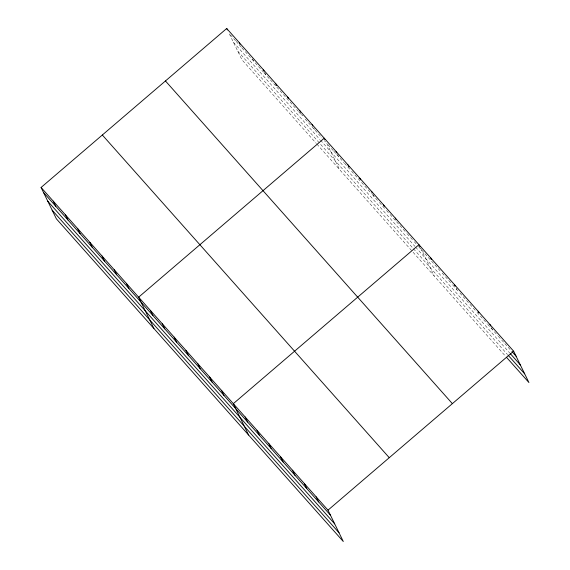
<?xml version="1.0" encoding="UTF-8"?>
<svg xmlns="http://www.w3.org/2000/svg" width="570" height="570" viewBox="0 0 570 570"><rect width="100%" height="100%" fill="white"/><g stroke="black" fill="none" stroke-linecap="round" stroke-linejoin="round"><path stroke-width="0.43" stroke-dasharray="2.85 2.14" d="M235.567 40.734L229.176 33.552L242.001 59.843L316.329 143.44M236.144 41.389L241.374 47.267M241.951 47.923L263.44 72.084M264.017 72.739L269.824 79.266M270.408 79.921L276.215 86.448M276.792 87.103L298.281 111.264M298.858 111.92L302.342 115.838L301.637 114.392M305.249 119.102L322.086 138.04M324.408 140.655L325.57 141.959M333.243 150.587L326.731 143.27L339.556 169.561M333.835 151.25L336.2 153.914M336.792 154.577L343.895 162.564M344.487 163.234L349.809 169.219M351.583 171.221L371.704 193.85M372.296 194.513L378.808 201.837M379.399 202.5L385.911 209.817M386.503 210.487L389.46 213.814M390.051 214.477L395.972 221.132M396.563 221.801L406.624 233.116M407.215 233.778L413.72 241.103M414.312 241.766L416.093 243.761M418.458 246.425L424.372 253.08M424.964 253.743L441.536 272.382M442.128 273.044L452.188 284.359M452.78 285.029L459.292 292.346M459.883 293.016L468.761 302.998M469.944 304.33L476.449 311.647M477.04 312.31L487.101 323.625M487.692 324.294L497.753 335.609M498.344 336.272L503.673 342.264M504.856 343.596L510.777 350.251M233.408 42.23L319.927 139.536M320.511 140.184L414.996 246.447M415.587 247.116L509.68 352.937M237.768 51.172L412.844 248.071M413.435 248.734L507.528 354.554M316.906 144.089L505.255 355.908M491.376 327.451L492.43 329.617M456.221 288.242L456.919 289.688M420.71 248.306L434.24 276.044M373.015 194.341L374.077 196.508M337.511 154.413L338.566 156.579M313.835 128.108L314.54 129.554M264.701 72.532L265.762 74.699M252.51 58.817L253.565 60.983"/><path stroke-width="0.85" d="M41.076 187.466L327.999 510.157L343.29 541.5L56.366 218.816L41.076 187.466L226.71 28.5L513.634 351.184L528.924 382.534L506.438 357.24M327.999 510.157L513.634 351.184M511.96 351.583L516.099 356.236M510.271 353.599L520.332 364.914M508.119 355.217L524.692 373.856M165.45 80.961L452.373 403.646M102.336 135.012L389.26 457.696M43.541 192.517L330.465 515.209M47.773 201.196L334.697 523.887M52.134 210.138L339.057 532.822M489.965 324.565L490.67 326.012M478.13 311.256L478.836 312.695M454.461 284.63L455.159 286.076M430.785 258.011L431.49 259.457M420.005 246.867L418.95 244.701L233.315 403.667L248.606 435.017M395.281 218.075L395.986 219.521M383.446 204.765L384.151 206.212M371.611 191.456L372.31 192.902M359.777 178.146L360.475 179.593M347.935 164.837L348.997 167.003M336.101 151.527L336.806 152.967M324.971 139.657L324.266 138.211L138.631 297.184L153.921 328.527M312.075 124.502L312.773 125.941M299.877 110.787L300.582 112.226M287.686 97.071L288.392 98.517M275.488 83.355L276.543 85.521M263.297 69.64L264.003 71.086M239.258 42.935L239.963 44.382M226.71 28.5L227.416 29.946M316.165 496.841L318.63 501.899M304.33 483.531L306.788 488.583M292.488 470.222L294.954 475.273M280.654 456.912L283.119 461.964M268.819 443.603L271.284 448.654M256.985 430.286L259.45 435.345M245.15 416.976L247.615 422.028M221.481 390.357L223.946 395.409M209.646 377.048L212.104 382.099M197.804 363.738L200.269 368.79M185.97 350.422L188.435 355.473M174.135 337.112L176.6 342.164M162.3 323.803L164.766 328.854M150.466 310.493L152.931 315.545M126.433 283.468L128.898 288.52M114.242 269.752L116.708 274.804M102.044 256.037L104.51 261.089M89.853 242.321L92.319 247.38M77.655 228.613L80.121 233.664M65.465 214.897L67.93 219.949M53.274 201.182L55.732 206.233"/></g></svg>
